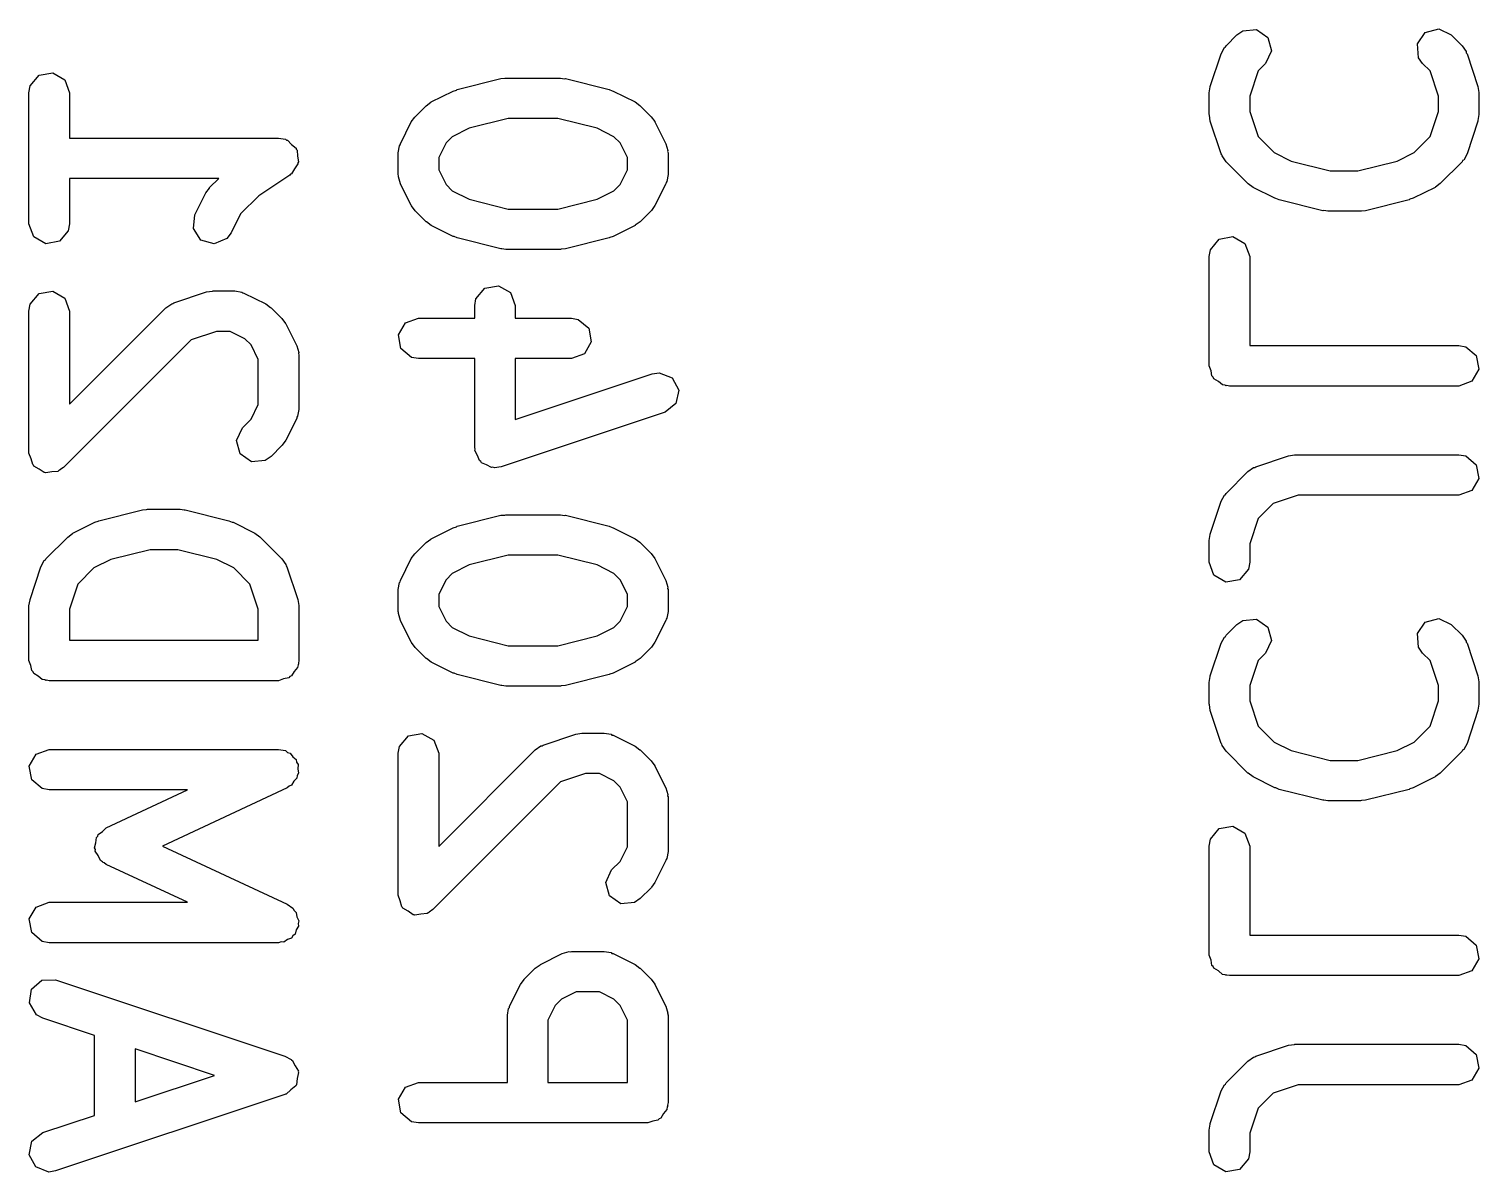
# Model space of a CAD drawing. Extents: x 48.3 to 74.1, y -74 to -39.4.
# Drawn here: x 53.67 to 59.05, y -53.27 to -49.03 of the extents above; entities that cross this region are included whole.
import ezdxf

# ---------------------------------------------------------------- set-up
doc = ezdxf.new("R2010")
doc.units = 0
doc.layers.add('BLACK', color=7, linetype='CONTINUOUS')

msp = doc.modelspace()

# ---------------------------------------------------------------- linework, layer by layer
at = {"layer": 'BLACK', "linetype": 'CONTINUOUS'}
for p, q in [((58.1084, -49.0913), (58.1489, -49.0508)), ((58.1489, -49.0508), (58.1702, -49.0359)), ((58.1702, -49.0359), (58.2214, -49.0314)), ((58.2214, -49.0314), (58.2634, -49.0608)), ((58.2634, -49.0608), (58.2767, -49.1104)), ((58.8176, -49.0844), (58.847, -49.0424)), ((58.847, -49.0424), (58.8966, -49.0291)), ((58.8966, -49.0291), (58.9431, -49.0508)), ((58.9431, -49.0508), (58.9835, -49.0913)), ((58.0498, -49.242), (58.0903, -49.1206)), ((58.0903, -49.1206), (58.1027, -49.0977)), ((58.1027, -49.0977), (58.1065, -49.0954)), ((58.1065, -49.0954), (58.1084, -49.0913)), ((58.2767, -49.1104), (58.255, -49.1569)), ((58.8221, -49.1356), (58.8176, -49.0844)), ((58.9835, -49.0913), (58.9985, -49.1126)), ((58.9985, -49.1126), (58.9989, -49.1171)), ((58.9989, -49.1171), (59.0017, -49.1206)), ((59.0017, -49.1206), (59.0421, -49.242)), ((58.255, -49.1569), (58.227, -49.1848)), ((58.837, -49.1569), (58.8221, -49.1356)), ((58.865, -49.1848), (58.837, -49.1569)), ((53.6763, -49.2399), (53.7092, -49.2006)), ((53.7092, -49.2006), (53.7598, -49.1917)), ((53.7598, -49.1917), (53.8042, -49.2173)), ((53.8042, -49.2173), (53.8217, -49.2655)), ((55.259, -49.2535), (55.4209, -49.213)), ((55.4209, -49.213), (55.4358, -49.2119)), ((55.4358, -49.2119), (55.4391, -49.2108)), ((55.4391, -49.2108), (55.6414, -49.2108)), ((55.6414, -49.2108), (55.6562, -49.2134)), ((55.6562, -49.2134), (55.6596, -49.213)), ((55.6596, -49.213), (55.8215, -49.2535)), ((58.227, -49.1848), (58.196, -49.2779)), ((58.896, -49.2779), (58.865, -49.1848)), ((53.6717, -49.2655), (53.6763, -49.2399)), ((53.6717, -49.7512), (53.6717, -49.2655)), ((53.8217, -49.2655), (53.8217, -49.4334)), ((55.1627, -49.2996), (55.2436, -49.2592)), ((55.2436, -49.2592), (55.256, -49.2555)), ((55.256, -49.2555), (55.259, -49.2535)), ((55.8215, -49.2535), (55.8334, -49.2588)), ((55.8334, -49.2588), (55.8369, -49.2592)), ((55.8369, -49.2592), (55.9178, -49.2996)), ((58.046, -49.2658), (58.0499, -49.2437)), ((58.046, -49.3467), (58.046, -49.2658)), ((58.0499, -49.2437), (58.0498, -49.242)), ((58.196, -49.2779), (58.196, -49.3345)), ((58.896, -49.3345), (58.896, -49.2779)), ((59.0421, -49.242), (59.0454, -49.2642)), ((59.0454, -49.2642), (59.046, -49.2658)), ((59.046, -49.2658), (59.046, -49.3467)), ((55.1027, -49.3542), (55.1432, -49.3137)), ((55.1432, -49.3137), (55.1615, -49.3008)), ((55.1615, -49.3008), (55.1627, -49.2996)), ((55.9178, -49.2996), (55.9358, -49.313)), ((55.9358, -49.313), (55.9373, -49.3137)), ((55.9373, -49.3137), (55.9778, -49.3542)), ((58.196, -49.3345), (58.227, -49.4276)), ((58.865, -49.4276), (58.896, -49.3345)), ((55.0482, -49.4546), (55.0886, -49.3737)), ((55.0886, -49.3737), (55.102, -49.3556)), ((55.102, -49.3556), (55.1027, -49.3542)), ((55.4483, -49.3608), (55.3033, -49.397)), ((55.6322, -49.3608), (55.4483, -49.3608)), ((55.7772, -49.397), (55.6322, -49.3608)), ((55.9778, -49.3542), (55.9907, -49.3725)), ((55.9907, -49.3725), (55.9918, -49.3737)), ((55.9918, -49.3737), (56.0323, -49.4546)), ((58.0466, -49.3483), (58.046, -49.3467)), ((58.0498, -49.3704), (58.0466, -49.3483)), ((58.0903, -49.4919), (58.0498, -49.3704)), ((59.0421, -49.3704), (59.0017, -49.4919)), ((59.046, -49.3467), (59.0421, -49.3688)), ((59.0421, -49.3688), (59.0421, -49.3704)), ((53.8217, -49.4334), (54.5967, -49.4334)), ((54.5967, -49.4334), (54.6224, -49.4379)), ((54.6224, -49.4379), (54.6257, -49.4407)), ((54.6257, -49.4407), (54.63, -49.4412)), ((54.63, -49.4412), (54.645, -49.4569)), ((55.2406, -49.4284), (55.2174, -49.4516)), ((55.3033, -49.397), (55.2406, -49.4284)), ((55.8399, -49.4284), (55.7772, -49.397)), ((55.8631, -49.4516), (55.8399, -49.4284)), ((58.227, -49.4276), (58.2868, -49.4875)), ((58.8051, -49.4875), (58.865, -49.4276)), ((54.645, -49.4569), (54.6617, -49.4709)), ((54.6617, -49.4709), (54.6624, -49.4751)), ((54.6624, -49.4751), (54.6654, -49.4782)), ((54.6654, -49.4782), (54.6668, -49.5)), ((55.0402, -49.4881), (55.0448, -49.4625)), ((55.0402, -49.5691), (55.0402, -49.4881)), ((55.0448, -49.4625), (55.0476, -49.4591)), ((55.0476, -49.4591), (55.0482, -49.4546)), ((55.2174, -49.4516), (55.1902, -49.5059)), ((55.8902, -49.5058), (55.8631, -49.4516)), ((56.0323, -49.4546), (56.0397, -49.4796)), ((56.0397, -49.4796), (56.0387, -49.4839)), ((56.0387, -49.4839), (56.0402, -49.4881)), ((56.0402, -49.4881), (56.0402, -49.5691)), ((58.0931, -49.4954), (58.0903, -49.4919)), ((58.0935, -49.4998), (58.0931, -49.4954)), ((58.2868, -49.4875), (58.3495, -49.5188)), ((58.7424, -49.5188), (58.8051, -49.4875)), ((59.0017, -49.4919), (58.9893, -49.5148)), ((54.6558, -49.547), (54.645, -49.5658)), ((54.6687, -49.5294), (54.6558, -49.547)), ((54.6668, -49.5), (54.6706, -49.5214)), ((54.6706, -49.5214), (54.6684, -49.5251)), ((54.6684, -49.5251), (54.6687, -49.5294)), ((55.1902, -49.5059), (55.1902, -49.5514)), ((55.8902, -49.5514), (55.8902, -49.5058)), ((58.1084, -49.5212), (58.0935, -49.4998)), ((58.1894, -49.6021), (58.1084, -49.5212)), ((58.3495, -49.5188), (58.4945, -49.5551)), ((58.5975, -49.5551), (58.7424, -49.5188)), ((58.9835, -49.5212), (58.9026, -49.6021)), ((58.9854, -49.5171), (58.9835, -49.5212)), ((58.9893, -49.5148), (58.9854, -49.5171)), ((54.3752, -49.5834), (53.8217, -49.5834)), ((53.8217, -49.5834), (53.8217, -49.7512)), ((54.3413, -49.6173), (54.3752, -49.5834)), ((54.6383, -49.5708), (54.5231, -49.6476)), ((54.6409, -49.5673), (54.6383, -49.5708)), ((54.645, -49.5658), (54.6409, -49.5673)), ((55.0418, -49.5733), (55.0402, -49.5691)), ((55.0407, -49.5777), (55.0418, -49.5733)), ((55.0482, -49.6026), (55.0407, -49.5777)), ((55.0886, -49.6836), (55.0482, -49.6026)), ((55.1902, -49.5514), (55.2174, -49.6056)), ((55.8631, -49.6056), (55.8902, -49.5514)), ((56.0323, -49.6026), (55.9918, -49.6836)), ((56.0328, -49.5982), (56.0323, -49.6026)), ((56.0357, -49.5947), (56.0328, -49.5982)), ((56.0402, -49.5691), (56.0357, -49.5947)), ((58.1909, -49.6028), (58.1894, -49.6021)), ((58.2089, -49.6162), (58.1909, -49.6028)), ((58.4945, -49.5551), (58.5975, -49.5551)), ((58.9026, -49.6021), (58.8842, -49.615)), ((54.2868, -49.7177), (54.3273, -49.6367)), ((54.3273, -49.6367), (54.3406, -49.6187)), ((54.3406, -49.6187), (54.3413, -49.6173)), ((54.5231, -49.6476), (54.456, -49.7147)), ((55.2174, -49.6056), (55.2406, -49.6289)), ((55.2406, -49.6289), (55.3033, -49.6602)), ((55.7772, -49.6602), (55.8399, -49.6289)), ((55.8399, -49.6289), (55.8631, -49.6056)), ((58.2898, -49.6567), (58.2089, -49.6162)), ((58.2934, -49.6571), (58.2898, -49.6567)), ((58.3052, -49.6623), (58.2934, -49.6571)), ((58.8022, -49.6567), (58.7897, -49.6603)), ((58.8831, -49.6162), (58.8022, -49.6567)), ((58.8842, -49.615), (58.8831, -49.6162)), ((55.0898, -49.6847), (55.0886, -49.6836)), ((55.1027, -49.7031), (55.0898, -49.6847)), ((55.1432, -49.7436), (55.1027, -49.7031)), ((55.3033, -49.6602), (55.4483, -49.6965)), ((55.4483, -49.6965), (55.6322, -49.6965)), ((55.6322, -49.6965), (55.7772, -49.6602)), ((55.9778, -49.7031), (55.9373, -49.7436)), ((55.9785, -49.7016), (55.9778, -49.7031)), ((55.9918, -49.6836), (55.9785, -49.7016)), ((58.4671, -49.7028), (58.3052, -49.6623)), ((58.4705, -49.7025), (58.4671, -49.7028)), ((58.4853, -49.7051), (58.4705, -49.7025)), ((58.6067, -49.7051), (58.4853, -49.7051)), ((58.61, -49.7039), (58.6067, -49.7051)), ((58.6249, -49.7028), (58.61, -49.7039)), ((58.7868, -49.6623), (58.6249, -49.7028)), ((58.7897, -49.6603), (58.7868, -49.6623)), ((53.6893, -49.7995), (53.6717, -49.7512)), ((53.8217, -49.7512), (53.8172, -49.7769)), ((54.2809, -49.7687), (54.2868, -49.7177)), ((54.456, -49.7147), (54.421, -49.7848)), ((55.1446, -49.7443), (55.1432, -49.7436)), ((55.1627, -49.7576), (55.1446, -49.7443)), ((55.2436, -49.7981), (55.1627, -49.7576)), ((55.9178, -49.7576), (55.8369, -49.7981)), ((55.919, -49.7564), (55.9178, -49.7576)), ((55.9373, -49.7436), (55.919, -49.7564)), ((53.7337, -49.8251), (53.6893, -49.7995)), ((53.7842, -49.8162), (53.7337, -49.8251)), ((53.8172, -49.7769), (53.7842, -49.8162)), ((54.3092, -49.8115), (54.2809, -49.7687)), ((54.3584, -49.8261), (54.3092, -49.8115)), ((54.4054, -49.8057), (54.3584, -49.8261)), ((54.421, -49.7848), (54.4054, -49.8057)), ((55.2471, -49.7985), (55.2436, -49.7981)), ((55.259, -49.8038), (55.2471, -49.7985)), ((55.4209, -49.8442), (55.259, -49.8038)), ((55.8215, -49.8038), (55.6596, -49.8442)), ((55.8245, -49.8018), (55.8215, -49.8038)), ((55.8369, -49.7981), (55.8245, -49.8018)), ((58.0505, -49.8473), (58.0835, -49.808)), ((58.0835, -49.808), (58.134, -49.799)), ((58.134, -49.799), (58.1784, -49.8247)), ((55.4243, -49.8439), (55.4209, -49.8442)), ((55.4391, -49.8465), (55.4243, -49.8439)), ((55.6414, -49.8465), (55.4391, -49.8465)), ((55.6447, -49.8453), (55.6414, -49.8465)), ((55.6596, -49.8442), (55.6447, -49.8453)), ((58.046, -49.8729), (58.0505, -49.8473)), ((58.046, -50.2777), (58.046, -49.8729)), ((58.1784, -49.8247), (58.196, -49.8729)), ((58.196, -49.8729), (58.196, -50.2027)), ((53.6763, -50.0494), (53.7092, -50.0101)), ((53.7092, -50.0101), (53.7598, -50.0012)), ((53.7598, -50.0012), (53.8042, -50.0268)), ((53.8042, -50.0268), (53.8217, -50.075)), ((54.2087, -50.0444), (54.3302, -50.0039)), ((54.3302, -50.0039), (54.3523, -50.0006)), ((54.3523, -50.0006), (54.3539, -50)), ((54.3539, -50), (54.4348, -50)), ((54.4348, -50), (54.4605, -50.0046)), ((54.4605, -50.0046), (54.4639, -50.0075)), ((54.4639, -50.0075), (54.4684, -50.008)), ((54.4684, -50.008), (54.5493, -50.0484)), ((55.3236, -50.0548), (55.3281, -50.0292)), ((55.3281, -50.0292), (55.3611, -49.9899)), ((55.3611, -49.9899), (55.4116, -49.981)), ((55.4116, -49.981), (55.456, -50.0066)), ((55.456, -50.0066), (55.4736, -50.0548)), ((53.6717, -50.075), (53.6763, -50.0494)), ((53.6717, -50.6012), (53.6717, -50.075)), ((53.8217, -50.4202), (54.1794, -50.0625)), ((53.8217, -50.075), (53.8217, -50.4202)), ((54.1794, -50.0625), (54.2008, -50.0476)), ((54.2008, -50.0476), (54.2052, -50.0472)), ((54.2052, -50.0472), (54.2087, -50.0444)), ((54.5493, -50.0484), (54.5673, -50.0618)), ((54.5673, -50.0618), (54.5688, -50.0625)), ((54.5688, -50.0625), (54.6093, -50.103)), ((55.3236, -50.1012), (55.3236, -50.0548)), ((55.4736, -50.0548), (55.4736, -50.1012)), ((54.6093, -50.103), (54.6222, -50.1213)), ((54.6222, -50.1213), (54.6233, -50.1225)), ((54.6233, -50.1225), (54.6638, -50.2034)), ((55.0414, -50.1632), (55.067, -50.1188)), ((55.067, -50.1188), (55.1152, -50.1012)), ((55.1152, -50.1012), (55.3236, -50.1012)), ((55.4736, -50.1012), (55.6819, -50.1012)), ((55.6819, -50.1012), (55.7076, -50.1058)), ((55.7076, -50.1058), (55.7469, -50.1387)), ((55.7469, -50.1387), (55.7558, -50.1893)), ((54.273, -50.1811), (53.7998, -50.6543)), ((54.3661, -50.1501), (54.273, -50.1811)), ((54.4171, -50.1501), (54.3661, -50.1501)), ((54.4714, -50.1772), (54.4171, -50.1501)), ((54.4946, -50.2004), (54.4714, -50.1772)), ((55.0503, -50.2137), (55.0414, -50.1632)), ((55.7558, -50.1893), (55.7301, -50.2337)), ((54.5217, -50.2547), (54.4946, -50.2004)), ((54.6638, -50.2034), (54.6713, -50.2284)), ((54.6713, -50.2284), (54.6702, -50.2327)), ((54.6702, -50.2327), (54.6717, -50.237)), ((54.6717, -50.237), (54.6717, -50.4393)), ((55.0896, -50.2467), (55.0503, -50.2137)), ((55.1152, -50.2512), (55.0896, -50.2467)), ((55.7301, -50.2337), (55.6819, -50.2512)), ((58.196, -50.2027), (58.971, -50.2027)), ((58.971, -50.2027), (58.9966, -50.2072)), ((58.9966, -50.2072), (59.0359, -50.2402)), ((59.0359, -50.2402), (59.0449, -50.2907)), ((54.5217, -50.4216), (54.5217, -50.2547)), ((55.3236, -50.2512), (55.1152, -50.2512)), ((55.3236, -50.581), (55.3236, -50.2512)), ((55.6819, -50.2512), (55.4736, -50.2512)), ((55.4736, -50.2512), (55.4736, -50.4769)), ((58.0527, -50.296), (58.046, -50.2777)), ((58.056, -50.3152), (58.0527, -50.296)), ((59.0449, -50.2907), (59.0192, -50.3351)), ((55.4736, -50.4769), (55.982, -50.3075)), ((55.982, -50.3075), (56.0078, -50.3036)), ((56.0078, -50.3036), (56.0555, -50.3225)), ((56.0555, -50.3225), (56.0799, -50.3676)), ((58.0612, -50.3195), (58.056, -50.3152)), ((58.0635, -50.3259), (58.0612, -50.3195)), ((58.0804, -50.3356), (58.0635, -50.3259)), ((58.0953, -50.3481), (58.0804, -50.3356)), ((58.1051, -50.3499), (58.0953, -50.3481)), ((58.108, -50.3515), (58.1051, -50.3499)), ((58.1112, -50.351), (58.108, -50.3515)), ((58.121, -50.3527), (58.1112, -50.351)), ((58.971, -50.3527), (58.121, -50.3527)), ((59.0192, -50.3351), (58.971, -50.3527)), ((56.0799, -50.3676), (56.0696, -50.4179)), ((54.4946, -50.4759), (54.5217, -50.4216)), ((54.6717, -50.4393), (54.6672, -50.465)), ((56.0294, -50.4498), (55.4223, -50.6522)), ((56.0696, -50.4179), (56.0294, -50.4498)), ((54.4411, -50.5542), (54.4628, -50.5077)), ((54.4628, -50.5077), (54.4946, -50.4759)), ((54.6638, -50.4729), (54.6233, -50.5538)), ((54.6643, -50.4684), (54.6638, -50.4729)), ((54.6672, -50.465), (54.6643, -50.4684)), ((54.4544, -50.6038), (54.4411, -50.5542)), ((54.61, -50.5718), (54.6093, -50.5733)), ((54.6233, -50.5538), (54.61, -50.5718)), ((53.6795, -50.6225), (53.6717, -50.6012)), ((53.6853, -50.6443), (53.6795, -50.6225)), ((54.4964, -50.6332), (54.4544, -50.6038)), ((54.5688, -50.6138), (54.5475, -50.6287)), ((54.6093, -50.5733), (54.5688, -50.6138)), ((55.3255, -50.5864), (55.3236, -50.581)), ((55.3244, -50.592), (55.3255, -50.5864)), ((55.3341, -50.61), (55.3244, -50.592)), ((55.3411, -50.6292), (55.3341, -50.61)), ((58.2187, -50.6518), (58.3401, -50.6113)), ((58.3401, -50.6113), (58.3623, -50.608)), ((58.3623, -50.608), (58.3638, -50.6074)), ((58.3638, -50.6074), (58.971, -50.6074)), ((58.971, -50.6074), (58.9966, -50.612)), ((58.9966, -50.612), (59.0359, -50.6449)), ((53.6881, -50.6462), (53.6853, -50.6443)), ((53.6893, -50.6494), (53.6881, -50.6462)), ((53.7088, -50.6607), (53.6893, -50.6494)), ((53.7273, -50.6737), (53.7088, -50.6607)), ((53.7307, -50.6734), (53.7273, -50.6737)), ((53.7337, -50.6751), (53.7307, -50.6734)), ((53.7559, -50.6712), (53.7337, -50.6751)), ((53.7784, -50.6692), (53.7559, -50.6712)), ((53.7823, -50.6665), (53.7784, -50.6692)), ((53.7842, -50.6662), (53.7823, -50.6665)), ((53.7864, -50.6637), (53.7842, -50.6662)), ((53.7998, -50.6543), (53.7864, -50.6637)), ((54.5475, -50.6287), (54.4964, -50.6332)), ((55.3461, -50.6321), (55.3411, -50.6292)), ((55.3488, -50.6371), (55.3461, -50.6321)), ((55.3678, -50.6446), (55.3488, -50.6371)), ((55.3856, -50.6549), (55.3678, -50.6446)), ((55.3912, -50.6539), (55.3856, -50.6549)), ((55.3965, -50.656), (55.3912, -50.6539)), ((55.4223, -50.6522), (55.3965, -50.656)), ((58.1084, -50.7508), (58.1894, -50.6699)), ((58.1894, -50.6699), (58.2107, -50.6549)), ((58.2107, -50.6549), (58.2152, -50.6545)), ((58.2152, -50.6545), (58.2187, -50.6518)), ((59.0359, -50.6449), (59.0449, -50.6955)), ((59.0449, -50.6955), (59.0192, -50.7399)), ((58.0498, -50.9016), (58.0903, -50.7801)), ((58.0903, -50.7801), (58.1027, -50.7572)), ((58.1027, -50.7572), (58.1065, -50.7549)), ((58.1065, -50.7549), (58.1084, -50.7508)), ((58.376, -50.7574), (58.2829, -50.7885)), ((58.971, -50.7574), (58.376, -50.7574)), ((59.0192, -50.7399), (58.971, -50.7574)), ((53.9309, -50.8523), (54.0928, -50.8118)), ((54.0928, -50.8118), (54.1078, -50.8108)), ((54.1078, -50.8108), (54.111, -50.8096)), ((54.111, -50.8096), (54.2325, -50.8096)), ((54.2325, -50.8096), (54.2472, -50.8122)), ((54.2472, -50.8122), (54.2506, -50.8118)), ((54.2506, -50.8118), (54.4126, -50.8523)), ((55.259, -50.8725), (55.4209, -50.8321)), ((55.4209, -50.8321), (55.4358, -50.831)), ((55.4358, -50.831), (55.4391, -50.8298)), ((55.4391, -50.8298), (55.6414, -50.8298)), ((55.6414, -50.8298), (55.6562, -50.8324)), ((55.6562, -50.8324), (55.6596, -50.8321)), ((55.6596, -50.8321), (55.8215, -50.8725)), ((58.2829, -50.7885), (58.227, -50.8444)), ((53.8346, -50.8984), (53.9156, -50.858)), ((53.9156, -50.858), (53.928, -50.8543)), ((53.928, -50.8543), (53.9309, -50.8523)), ((54.4126, -50.8523), (54.4244, -50.8576)), ((54.4244, -50.8576), (54.4279, -50.858)), ((54.4279, -50.858), (54.5089, -50.8984)), ((55.1627, -50.9187), (55.2436, -50.8782)), ((55.2436, -50.8782), (55.256, -50.8745)), ((55.256, -50.8745), (55.259, -50.8725)), ((55.8215, -50.8725), (55.8334, -50.8778)), ((55.8334, -50.8778), (55.8369, -50.8782)), ((55.8369, -50.8782), (55.9178, -50.9187)), ((58.227, -50.8444), (58.196, -50.9375)), ((53.7342, -50.9934), (53.8151, -50.9125)), ((53.8151, -50.9125), (53.8335, -50.8996)), ((53.8335, -50.8996), (53.8346, -50.8984)), ((54.5089, -50.8984), (54.5269, -50.9118)), ((54.5269, -50.9118), (54.5283, -50.9125)), ((54.5283, -50.9125), (54.6093, -50.9934)), ((55.1027, -50.9732), (55.1432, -50.9327)), ((55.1432, -50.9327), (55.1615, -50.9199)), ((55.1615, -50.9199), (55.1627, -50.9187)), ((55.9178, -50.9187), (55.9358, -50.932)), ((55.9358, -50.932), (55.9373, -50.9327)), ((55.9373, -50.9327), (55.9778, -50.9732)), ((58.046, -50.9253), (58.0499, -50.9032)), ((58.046, -51.0062), (58.046, -50.9253)), ((58.0499, -50.9032), (58.0498, -50.9016)), ((58.196, -50.9375), (58.196, -51.0062)), ((53.7161, -51.0228), (53.7285, -50.9999)), ((53.7285, -50.9999), (53.7323, -50.9975)), ((53.7323, -50.9975), (53.7342, -50.9934)), ((53.9753, -50.9958), (53.9126, -51.0272)), ((54.1203, -50.9596), (53.9753, -50.9958)), ((54.2232, -50.9596), (54.1203, -50.9596)), ((54.3682, -50.9958), (54.2232, -50.9596)), ((54.4309, -51.0272), (54.3682, -50.9958)), ((54.6093, -50.9934), (54.6242, -51.0148)), ((55.0482, -51.0737), (55.0886, -50.9927)), ((55.0886, -50.9927), (55.102, -50.9747)), ((55.102, -50.9747), (55.1027, -50.9732)), ((55.4483, -50.9798), (55.3033, -51.0161)), ((55.6322, -50.9798), (55.4483, -50.9798)), ((55.7772, -51.0161), (55.6322, -50.9798)), ((55.9778, -50.9732), (55.9907, -50.9916)), ((55.9907, -50.9916), (55.9918, -50.9927)), ((55.9918, -50.9927), (56.0323, -51.0737)), ((53.6756, -51.1442), (53.7161, -51.0228)), ((53.9126, -51.0272), (53.8528, -51.087)), ((54.4907, -51.087), (54.4309, -51.0272)), ((54.6242, -51.0148), (54.6246, -51.0192)), ((54.6246, -51.0192), (54.6274, -51.0228)), ((54.6274, -51.0228), (54.6679, -51.1442)), ((55.2406, -51.0474), (55.2174, -51.0707)), ((55.3033, -51.0161), (55.2406, -51.0474)), ((55.8399, -51.0474), (55.7772, -51.0161)), ((55.8631, -51.0707), (55.8399, -51.0474)), ((58.0635, -51.0544), (58.046, -51.0062)), ((58.108, -51.0801), (58.0635, -51.0544)), ((58.1915, -51.0319), (58.1585, -51.0712)), ((58.196, -51.0062), (58.1915, -51.0319)), ((53.8528, -51.087), (53.8217, -51.1801)), ((54.5217, -51.1801), (54.4907, -51.087)), ((55.0402, -51.1072), (55.0448, -51.0815)), ((55.0402, -51.1881), (55.0402, -51.1072)), ((55.0448, -51.0815), (55.0476, -51.0781)), ((55.0476, -51.0781), (55.0482, -51.0737)), ((55.2174, -51.0707), (55.1902, -51.1249)), ((55.8902, -51.1249), (55.8631, -51.0707)), ((56.0323, -51.0737), (56.0397, -51.0986)), ((56.0397, -51.0986), (56.0387, -51.103)), ((56.0387, -51.103), (56.0402, -51.1072)), ((56.0402, -51.1072), (56.0402, -51.1881)), ((58.1585, -51.0712), (58.108, -51.0801)), ((53.6717, -51.1679), (53.6756, -51.1458)), ((53.6756, -51.1458), (53.6756, -51.1442)), ((54.6679, -51.1442), (54.6712, -51.1664)), ((55.1902, -51.1249), (55.1902, -51.1704)), ((55.8902, -51.1704), (55.8902, -51.1249)), ((53.6717, -51.3703), (53.6717, -51.1679)), ((53.8217, -51.1801), (53.8217, -51.2953)), ((54.5217, -51.2953), (54.5217, -51.1801)), ((54.6712, -51.1664), (54.6717, -51.1679)), ((54.6717, -51.1679), (54.6717, -51.3703)), ((55.0418, -51.1924), (55.0402, -51.1881)), ((55.0407, -51.1967), (55.0418, -51.1924)), ((55.0482, -51.2217), (55.0407, -51.1967)), ((55.1902, -51.1704), (55.2174, -51.2247)), ((55.8631, -51.2247), (55.8902, -51.1704)), ((56.0357, -51.2138), (56.0328, -51.2172)), ((56.0402, -51.1881), (56.0357, -51.2138)), ((58.847, -51.2281), (58.8966, -51.2149)), ((58.8966, -51.2149), (58.9431, -51.2365)), ((55.0886, -51.3026), (55.0482, -51.2217)), ((55.2174, -51.2247), (55.2406, -51.2479)), ((55.2406, -51.2479), (55.3033, -51.2793)), ((55.7772, -51.2793), (55.8399, -51.2479)), ((55.8399, -51.2479), (55.8631, -51.2247)), ((56.0323, -51.2217), (55.9918, -51.3026)), ((56.0328, -51.2172), (56.0323, -51.2217)), ((58.1084, -51.277), (58.1489, -51.2365)), ((58.1489, -51.2365), (58.1702, -51.2216)), ((58.1702, -51.2216), (58.2214, -51.2171)), ((58.2214, -51.2171), (58.2634, -51.2466)), ((58.2634, -51.2466), (58.2767, -51.2961)), ((58.8176, -51.2702), (58.847, -51.2281)), ((58.8221, -51.3213), (58.8176, -51.2702)), ((58.9431, -51.2365), (58.9835, -51.277)), ((53.8217, -51.2953), (54.5217, -51.2953)), ((55.0898, -51.3038), (55.0886, -51.3026)), ((55.1027, -51.3221), (55.0898, -51.3038)), ((55.1432, -51.3626), (55.1027, -51.3221)), ((55.3033, -51.2793), (55.4483, -51.3155)), ((55.4483, -51.3155), (55.6322, -51.3155)), ((55.6322, -51.3155), (55.7772, -51.2793)), ((55.9778, -51.3221), (55.9373, -51.3626)), ((55.9785, -51.3206), (55.9778, -51.3221)), ((55.9918, -51.3026), (55.9785, -51.3206)), ((58.0498, -51.4278), (58.0903, -51.3063)), ((58.0903, -51.3063), (58.1027, -51.2834)), ((58.1027, -51.2834), (58.1065, -51.2811)), ((58.1065, -51.2811), (58.1084, -51.277)), ((58.2767, -51.2961), (58.255, -51.3426)), ((58.837, -51.3426), (58.8221, -51.3213)), ((58.9835, -51.277), (58.9985, -51.2984)), ((58.9985, -51.2984), (58.9989, -51.3028)), ((58.9989, -51.3028), (59.0017, -51.3063)), ((59.0017, -51.3063), (59.0421, -51.4278)), ((53.6784, -51.3886), (53.6717, -51.3703)), ((54.6717, -51.3703), (54.67, -51.38)), ((55.1446, -51.3633), (55.1432, -51.3626)), ((55.1627, -51.3767), (55.1446, -51.3633)), ((55.2436, -51.4171), (55.1627, -51.3767)), ((55.9178, -51.3767), (55.8369, -51.4171)), ((55.919, -51.3755), (55.9178, -51.3767)), ((55.9373, -51.3626), (55.919, -51.3755)), ((58.227, -51.3706), (58.196, -51.4636)), ((58.255, -51.3426), (58.227, -51.3706)), ((58.865, -51.3706), (58.837, -51.3426)), ((58.896, -51.4636), (58.865, -51.3706)), ((53.6818, -51.4078), (53.6784, -51.3886)), ((53.687, -51.4121), (53.6818, -51.4078)), ((53.6893, -51.4185), (53.687, -51.4121)), ((53.7062, -51.4282), (53.6893, -51.4185)), ((53.7211, -51.4408), (53.7062, -51.4282)), ((54.6386, -51.4301), (54.6342, -51.4352)), ((54.645, -51.4277), (54.6386, -51.4301)), ((54.6547, -51.4109), (54.645, -51.4277)), ((54.6672, -51.3959), (54.6547, -51.4109)), ((54.6689, -51.3862), (54.6672, -51.3959)), ((54.6706, -51.3833), (54.6689, -51.3862)), ((54.67, -51.38), (54.6706, -51.3833)), ((55.2471, -51.4175), (55.2436, -51.4171)), ((55.259, -51.4228), (55.2471, -51.4175)), ((55.4209, -51.4633), (55.259, -51.4228)), ((55.8215, -51.4228), (55.6596, -51.4633)), ((55.8245, -51.4208), (55.8215, -51.4228)), ((55.8369, -51.4171), (55.8245, -51.4208)), ((58.046, -51.4515), (58.0499, -51.4294)), ((58.0499, -51.4294), (58.0498, -51.4278)), ((59.0421, -51.4278), (59.0454, -51.4499)), ((53.7308, -51.4425), (53.7211, -51.4408)), ((53.7337, -51.4442), (53.7308, -51.4425)), ((53.737, -51.4436), (53.7337, -51.4442)), ((53.7467, -51.4453), (53.737, -51.4436)), ((54.5967, -51.4453), (53.7467, -51.4453)), ((54.615, -51.4386), (54.5967, -51.4453)), ((54.6342, -51.4352), (54.615, -51.4386)), ((55.4243, -51.4629), (55.4209, -51.4633)), ((55.4391, -51.4655), (55.4243, -51.4629)), ((55.6414, -51.4655), (55.4391, -51.4655)), ((55.6447, -51.4643), (55.6414, -51.4655)), ((55.6596, -51.4633), (55.6447, -51.4643)), ((58.046, -51.5324), (58.046, -51.4515)), ((58.196, -51.4636), (58.196, -51.5203)), ((58.896, -51.5203), (58.896, -51.4636)), ((59.0454, -51.4499), (59.046, -51.4515)), ((59.046, -51.4515), (59.046, -51.5324)), ((58.0466, -51.534), (58.046, -51.5324)), ((58.0498, -51.5561), (58.0466, -51.534)), ((58.196, -51.5203), (58.227, -51.6133)), ((58.865, -51.6133), (58.896, -51.5203)), ((59.046, -51.5324), (59.0421, -51.5545)), ((58.0903, -51.6776), (58.0498, -51.5561)), ((59.0421, -51.5561), (59.0017, -51.6776)), ((59.0421, -51.5545), (59.0421, -51.5561)), ((55.0777, -51.6494), (55.1283, -51.6405)), ((55.1283, -51.6405), (55.1727, -51.6661)), ((55.5772, -51.6837), (55.6987, -51.6432)), ((55.6987, -51.6432), (55.7208, -51.6399)), ((55.7208, -51.6399), (55.7224, -51.6393)), ((55.7224, -51.6393), (55.8033, -51.6393)), ((55.8033, -51.6393), (55.829, -51.6439)), ((55.829, -51.6439), (55.8324, -51.6467)), ((55.8324, -51.6467), (55.8369, -51.6473)), ((58.227, -51.6133), (58.2868, -51.6732)), ((58.8051, -51.6732), (58.865, -51.6133)), ((53.6985, -51.7176), (53.7467, -51.7001)), ((53.7467, -51.7001), (54.5967, -51.7001)), ((54.5967, -51.7001), (54.6224, -51.7046)), ((55.0402, -51.7143), (55.0448, -51.6887)), ((55.0448, -51.6887), (55.0777, -51.6494)), ((55.1727, -51.6661), (55.1902, -51.7143)), ((55.5479, -51.7018), (55.5693, -51.6868)), ((55.5693, -51.6868), (55.5737, -51.6864)), ((55.5737, -51.6864), (55.5772, -51.6837)), ((55.8369, -51.6473), (55.9178, -51.6877)), ((55.9178, -51.6877), (55.9358, -51.7011)), ((58.0931, -51.6811), (58.0903, -51.6776)), ((58.0935, -51.6856), (58.0931, -51.6811)), ((58.1084, -51.7069), (58.0935, -51.6856)), ((58.2868, -51.6732), (58.3495, -51.7045)), ((58.7424, -51.7045), (58.8051, -51.6732)), ((58.9893, -51.7005), (58.9854, -51.7028)), ((59.0017, -51.6776), (58.9893, -51.7005)), ((53.6729, -51.762), (53.6985, -51.7176)), ((54.6224, -51.7046), (54.6301, -51.711)), ((54.6301, -51.711), (54.6397, -51.7136)), ((54.6397, -51.7136), (54.6491, -51.727)), ((54.6491, -51.727), (54.6617, -51.7376)), ((54.6617, -51.7376), (54.6634, -51.7474)), ((54.6634, -51.7474), (54.6692, -51.7556)), ((55.0402, -52.2405), (55.0402, -51.7143)), ((55.1902, -52.0595), (55.5479, -51.7018)), ((55.1902, -51.7143), (55.1902, -52.0595)), ((55.9358, -51.7011), (55.9373, -51.7018)), ((55.9373, -51.7018), (55.9778, -51.7423)), ((55.9778, -51.7423), (55.9907, -51.7606)), ((58.1894, -51.7878), (58.1084, -51.7069)), ((58.3495, -51.7045), (58.4945, -51.7408)), ((58.4945, -51.7408), (58.5975, -51.7408)), ((58.5975, -51.7408), (58.7424, -51.7045)), ((58.9835, -51.7069), (58.9026, -51.7878)), ((58.9854, -51.7028), (58.9835, -51.7069)), ((53.6818, -51.8126), (53.6729, -51.762)), ((54.6647, -51.8067), (54.6531, -51.8183)), ((54.6656, -51.7967), (54.6647, -51.8067)), ((54.6706, -51.7881), (54.6656, -51.7967)), ((54.6692, -51.7556), (54.6678, -51.7719)), ((54.6678, -51.7719), (54.6706, -51.7881)), ((55.7346, -51.7893), (55.6415, -51.8204)), ((55.7856, -51.7893), (55.7346, -51.7893)), ((55.8399, -51.8165), (55.7856, -51.7893)), ((55.9907, -51.7606), (55.9918, -51.7617)), ((55.9918, -51.7617), (56.0323, -51.8427)), ((58.1909, -51.7885), (58.1894, -51.7878)), ((58.2089, -51.8019), (58.1909, -51.7885)), ((58.2898, -51.8424), (58.2089, -51.8019)), ((58.8831, -51.8019), (58.8022, -51.8424)), ((58.8842, -51.8007), (58.8831, -51.8019)), ((58.9026, -51.7878), (58.8842, -51.8007)), ((53.7211, -51.8455), (53.6818, -51.8126)), ((53.7467, -51.8501), (53.7211, -51.8455)), ((54.2587, -51.8501), (53.7467, -51.8501)), ((53.9579, -51.9904), (54.2587, -51.8501)), ((54.6285, -51.843), (54.167, -52.0584)), ((54.6355, -51.8359), (54.6285, -51.843)), ((54.645, -51.8325), (54.6355, -51.8359)), ((54.6531, -51.8183), (54.645, -51.8325)), ((55.6415, -51.8204), (55.1683, -52.2936)), ((55.8631, -51.8397), (55.8399, -51.8165)), ((55.8902, -51.8939), (55.8631, -51.8397)), ((56.0323, -51.8427), (56.0397, -51.8677)), ((58.2934, -51.8428), (58.2898, -51.8424)), ((58.3052, -51.8481), (58.2934, -51.8428)), ((58.4671, -51.8885), (58.3052, -51.8481)), ((58.7868, -51.8481), (58.6249, -51.8885)), ((58.7897, -51.8461), (58.7868, -51.8481)), ((58.8022, -51.8424), (58.7897, -51.8461)), ((55.8902, -52.0609), (55.8902, -51.8939)), ((56.0397, -51.8677), (56.0387, -51.872)), ((56.0387, -51.872), (56.0402, -51.8762)), ((56.0402, -51.8762), (56.0402, -52.0786)), ((58.4705, -51.8882), (58.4671, -51.8885)), ((58.4853, -51.8908), (58.4705, -51.8882)), ((58.6067, -51.8908), (58.4853, -51.8908)), ((58.61, -51.8896), (58.6067, -51.8908)), ((58.6249, -51.8885), (58.61, -51.8896)), ((53.9216, -52.0267), (53.9264, -52.0219)), ((53.9264, -52.0219), (53.9282, -52.0153)), ((53.9282, -52.0153), (53.9441, -52.0042)), ((53.9441, -52.0042), (53.9579, -51.9904)), ((58.0505, -52.033), (58.0835, -51.9937)), ((58.0835, -51.9937), (58.134, -51.9848)), ((58.134, -51.9848), (58.1784, -52.0104)), ((58.1784, -52.0104), (58.196, -52.0586)), ((53.9149, -52.0649), (53.9199, -52.0461)), ((53.9177, -52.0711), (53.9149, -52.0649)), ((53.9172, -52.0778), (53.9177, -52.0711)), ((53.9199, -52.0461), (53.9216, -52.0267)), ((54.167, -52.0584), (54.6285, -52.2738)), ((55.8631, -52.1151), (55.8902, -52.0609)), ((58.046, -52.0586), (58.0505, -52.033)), ((58.046, -52.4634), (58.046, -52.0586)), ((58.196, -52.0586), (58.196, -52.3884)), ((53.9283, -52.0938), (53.9172, -52.0778)), ((53.9365, -52.1114), (53.9283, -52.0938)), ((53.9447, -52.1171), (53.9365, -52.1114)), ((53.9466, -52.1198), (53.9447, -52.1171)), ((53.9498, -52.1207), (53.9466, -52.1198)), ((53.9579, -52.1263), (53.9498, -52.1207)), ((54.2587, -52.2667), (53.9579, -52.1263)), ((55.8313, -52.147), (55.8631, -52.1151)), ((56.0323, -52.1122), (55.9918, -52.1931)), ((56.0328, -52.1077), (56.0323, -52.1122)), ((56.0357, -52.1043), (56.0328, -52.1077)), ((56.0402, -52.0786), (56.0357, -52.1043)), ((55.8096, -52.1935), (55.8313, -52.147)), ((55.8229, -52.2431), (55.8096, -52.1935)), ((55.9778, -52.2126), (55.9373, -52.2531)), ((55.9785, -52.2111), (55.9778, -52.2126)), ((55.9918, -52.1931), (55.9785, -52.2111)), ((53.6729, -52.3287), (53.6985, -52.2843)), ((53.6985, -52.2843), (53.7467, -52.2667)), ((53.7467, -52.2667), (54.2587, -52.2667)), ((54.6285, -52.2738), (54.6498, -52.2887)), ((54.6498, -52.2887), (54.654, -52.2978)), ((55.048, -52.2617), (55.0402, -52.2405)), ((55.0538, -52.2835), (55.048, -52.2617)), ((55.0566, -52.2855), (55.0538, -52.2835)), ((55.0578, -52.2887), (55.0566, -52.2855)), ((55.0773, -52.3), (55.0578, -52.2887)), ((55.8649, -52.2725), (55.8229, -52.2431)), ((55.916, -52.268), (55.8649, -52.2725)), ((55.9373, -52.2531), (55.916, -52.268)), ((53.6818, -52.3792), (53.6729, -52.3287)), ((54.654, -52.2978), (54.6617, -52.3042)), ((54.6617, -52.3042), (54.6645, -52.3204)), ((54.6645, -52.3204), (54.6715, -52.3352)), ((54.6715, -52.3352), (54.6689, -52.3449)), ((54.6689, -52.3449), (54.6706, -52.3547)), ((55.0958, -52.313), (55.0773, -52.3)), ((55.0992, -52.3127), (55.0958, -52.313)), ((55.1022, -52.3144), (55.0992, -52.3127)), ((55.1244, -52.3105), (55.1022, -52.3144)), ((55.1469, -52.3085), (55.1244, -52.3105)), ((55.1508, -52.3058), (55.1469, -52.3085)), ((55.1527, -52.3055), (55.1508, -52.3058)), ((55.1549, -52.303), (55.1527, -52.3055)), ((55.1683, -52.2936), (55.1549, -52.303)), ((53.7211, -52.4122), (53.6818, -52.3792)), ((54.645, -52.3992), (54.6296, -52.4048)), ((54.65, -52.3905), (54.645, -52.3992)), ((54.6582, -52.3848), (54.65, -52.3905)), ((54.6624, -52.3689), (54.6582, -52.3848)), ((54.6706, -52.3547), (54.6624, -52.3689)), ((58.196, -52.3884), (58.971, -52.3884)), ((58.971, -52.3884), (58.9966, -52.3929)), ((58.9966, -52.3929), (59.0359, -52.4259)), ((53.7467, -52.4167), (53.7211, -52.4122)), ((54.5967, -52.4167), (53.7467, -52.4167)), ((54.6062, -52.4133), (54.5967, -52.4167)), ((54.6161, -52.4142), (54.6062, -52.4133)), ((54.6296, -52.4048), (54.6161, -52.4142)), ((55.6484, -52.4568), (55.6733, -52.4494)), ((55.6733, -52.4494), (55.6777, -52.4504)), ((55.6777, -52.4504), (55.6819, -52.4489)), ((55.6819, -52.4489), (55.8033, -52.4489)), ((55.8033, -52.4489), (55.829, -52.4534)), ((59.0359, -52.4259), (59.0449, -52.4764)), ((55.5479, -52.5113), (55.5663, -52.4984)), ((55.5663, -52.4984), (55.5674, -52.4973)), ((55.5674, -52.4973), (55.6484, -52.4568)), ((55.829, -52.4534), (55.8324, -52.4563)), ((55.8324, -52.4563), (55.8369, -52.4568)), ((55.8369, -52.4568), (55.9178, -52.4973)), ((55.9178, -52.4973), (55.9358, -52.5106)), ((58.0527, -52.4817), (58.046, -52.4634)), ((58.056, -52.5009), (58.0527, -52.4817)), ((58.0612, -52.5052), (58.056, -52.5009)), ((58.0635, -52.5116), (58.0612, -52.5052)), ((59.0449, -52.4764), (59.0192, -52.5208)), ((53.6808, -52.5893), (53.7192, -52.5553)), ((53.7192, -52.5553), (53.7705, -52.5539)), ((53.7705, -52.5539), (54.6205, -52.8372)), ((55.4934, -52.5713), (55.5068, -52.5533)), ((55.5068, -52.5533), (55.5074, -52.5518)), ((55.5074, -52.5518), (55.5479, -52.5113)), ((55.9358, -52.5106), (55.9373, -52.5113)), ((55.9373, -52.5113), (55.9778, -52.5518)), ((55.9778, -52.5518), (55.9907, -52.5701)), ((58.0804, -52.5213), (58.0635, -52.5116)), ((58.0953, -52.5339), (58.0804, -52.5213)), ((58.1051, -52.5356), (58.0953, -52.5339)), ((58.108, -52.5372), (58.1051, -52.5356)), ((58.1112, -52.5367), (58.108, -52.5372)), ((58.121, -52.5384), (58.1112, -52.5367)), ((58.971, -52.5384), (58.121, -52.5384)), ((59.0192, -52.5208), (58.971, -52.5384)), ((53.6733, -52.6401), (53.6808, -52.5893)), ((55.4529, -52.6522), (55.4934, -52.5713)), ((55.6996, -52.5989), (55.6454, -52.626)), ((55.7856, -52.5989), (55.6996, -52.5989)), ((55.8399, -52.626), (55.7856, -52.5989)), ((55.9907, -52.5701), (55.9918, -52.5713)), ((55.9918, -52.5713), (56.0323, -52.6522)), ((53.7001, -52.6838), (53.6733, -52.6401)), ((55.445, -52.6858), (55.4495, -52.6601)), ((55.4495, -52.6601), (55.4524, -52.6567)), ((55.4524, -52.6567), (55.4529, -52.6522)), ((55.6221, -52.6492), (55.595, -52.7035)), ((55.6454, -52.626), (55.6221, -52.6492)), ((55.8631, -52.6492), (55.8399, -52.626)), ((55.8902, -52.7035), (55.8631, -52.6492)), ((56.0323, -52.6522), (56.0397, -52.6772)), ((53.723, -52.6962), (53.7001, -52.6838)), ((53.9146, -52.7601), (53.723, -52.6962)), ((55.445, -52.9346), (55.445, -52.6858)), ((55.595, -52.7035), (55.595, -52.9346)), ((55.8902, -52.9346), (55.8902, -52.7035)), ((56.0397, -52.6772), (56.0387, -52.6816)), ((56.0387, -52.6816), (56.0402, -52.6858)), ((56.0402, -52.6858), (56.0402, -53.0096)), ((53.9146, -53.0567), (53.9146, -52.7601)), ((54.3596, -52.9084), (54.0646, -52.8101)), ((54.0646, -52.8101), (54.0646, -53.0067)), ((58.2187, -52.8375), (58.3401, -52.797)), ((58.3401, -52.797), (58.3623, -52.7937)), ((58.3623, -52.7937), (58.3638, -52.7931)), ((58.3638, -52.7931), (58.971, -52.7931)), ((58.971, -52.7931), (58.9966, -52.7977)), ((58.9966, -52.7977), (59.0359, -52.8306)), ((54.6205, -52.8372), (54.6434, -52.8496)), ((54.6434, -52.8496), (54.6445, -52.8515)), ((54.6445, -52.8515), (54.6465, -52.8523)), ((54.6465, -52.8523), (54.6578, -52.8731)), ((54.6578, -52.8731), (54.6702, -52.8933)), ((58.1084, -52.9365), (58.1894, -52.8556)), ((58.1894, -52.8556), (58.2107, -52.8406)), ((58.2107, -52.8406), (58.2152, -52.8403)), ((58.2152, -52.8403), (58.2187, -52.8375)), ((59.0449, -52.8812), (59.0192, -52.9256)), ((59.0359, -52.8306), (59.0449, -52.8812)), ((54.0646, -53.0067), (54.3596, -52.9084)), ((54.6662, -52.9206), (54.6627, -52.9441)), ((54.6709, -52.8974), (54.6662, -52.9206)), ((54.6702, -52.8933), (54.6699, -52.8955)), ((54.6699, -52.8955), (54.6709, -52.8974)), ((55.067, -52.9521), (55.1152, -52.9346)), ((55.1152, -52.9346), (55.445, -52.9346)), ((55.595, -52.9346), (55.8902, -52.9346)), ((58.1065, -52.9406), (58.1084, -52.9365)), ((59.0192, -52.9256), (58.971, -52.9431)), ((54.6205, -52.9795), (53.7705, -53.2629)), ((54.6221, -52.9782), (54.6205, -52.9795)), ((54.6243, -52.9781), (54.6221, -52.9782)), ((54.6421, -52.9624), (54.6243, -52.9781)), ((54.6606, -52.9476), (54.6421, -52.9624)), ((54.6611, -52.9455), (54.6606, -52.9476)), ((54.6627, -52.9441), (54.6611, -52.9455)), ((55.0414, -52.9966), (55.067, -52.9521)), ((58.0498, -53.0873), (58.0903, -52.9659)), ((58.0903, -52.9659), (58.1027, -52.943)), ((58.1027, -52.943), (58.1065, -52.9406)), ((58.2829, -52.9742), (58.227, -53.0301)), ((58.376, -52.9431), (58.2829, -52.9742)), ((58.971, -52.9431), (58.376, -52.9431)), ((55.0503, -53.0471), (55.0414, -52.9966)), ((56.0357, -53.0352), (56.0232, -53.0502)), ((56.0374, -53.0255), (56.0357, -53.0352)), ((56.0391, -53.0226), (56.0374, -53.0255)), ((56.0402, -53.0096), (56.0385, -53.0193)), ((56.0385, -53.0193), (56.0391, -53.0226)), ((58.227, -53.0301), (58.196, -53.1232)), ((53.723, -53.1206), (53.9146, -53.0567)), ((55.0896, -53.0801), (55.0503, -53.0471)), ((55.1152, -53.0846), (55.0896, -53.0801)), ((55.9652, -53.0846), (55.1152, -53.0846)), ((55.9835, -53.0779), (55.9652, -53.0846)), ((56.0027, -53.0745), (55.9835, -53.0779)), ((56.0071, -53.0693), (56.0027, -53.0745)), ((56.0135, -53.067), (56.0071, -53.0693)), ((56.0232, -53.0502), (56.0135, -53.067)), ((58.046, -53.111), (58.0499, -53.0889)), ((58.0499, -53.0889), (58.0498, -53.0873)), ((53.6828, -53.1525), (53.723, -53.1206)), ((58.046, -53.192), (58.046, -53.111)), ((58.196, -53.1232), (58.196, -53.192)), ((53.6726, -53.2027), (53.6828, -53.1525)), ((53.697, -53.2478), (53.6726, -53.2027)), ((58.0635, -53.2402), (58.046, -53.192)), ((58.196, -53.192), (58.1915, -53.2176)), ((53.7447, -53.2667), (53.697, -53.2478)), ((58.108, -53.2658), (58.0635, -53.2402)), ((58.1585, -53.2569), (58.108, -53.2658)), ((58.1915, -53.2176), (58.1585, -53.2569)), ((53.7705, -53.2629), (53.7447, -53.2667))]:
    msp.add_line(p, q, dxfattribs=at)

doc.saveas('drawing.dxf')
